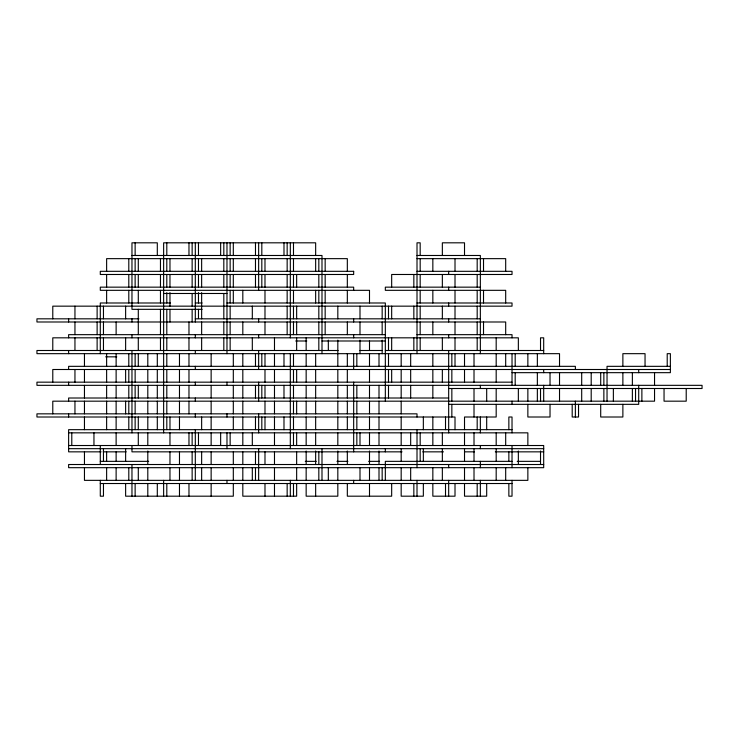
<?xml version="1.0" encoding="UTF-8"?>
<svg xmlns="http://www.w3.org/2000/svg" width="739" height="739" viewBox="0 0 739 739"><rect width="100%" height="100%" fill="white"/><g stroke="black" fill="none" stroke-linecap="round" stroke-linejoin="round"><path stroke-width="1.11" d="M131.967 255.482L321.992 255.482L321.992 353.667M417.008 255.482L480.35 255.482L480.35 353.667M417.008 258.65L505.688 258.65L505.688 271.315M417.008 271.315L512.025 271.315L512.025 274.483L391.67 274.483L391.67 287.157M480.35 287.157L385.333 287.157L385.333 290.325L505.688 290.325L505.688 302.99M163.633 293.485L226.975 293.485M170.423 302.99L100.292 302.99L100.292 353.667M195.308 302.99L202.098 302.99M226.975 302.99L385.333 302.99L385.333 401.175M417.008 302.99L512.025 302.99L512.025 306.158L52.783 306.158L52.783 318.823M202.098 309.327L131.967 309.327L131.967 242.817L157.305 242.817L157.305 255.482M138.932 318.823L36.95 318.823L36.95 321.992L505.688 321.992L505.688 334.665M195.308 318.823L480.35 318.823M385.333 334.665L68.625 334.665L68.625 337.825M417.008 334.665L512.025 334.665L512.025 337.825M295.702 340.993L306.787 340.993M321.992 340.993L385.333 340.993M338.12 350.498L36.95 350.498L36.95 353.667L559.525 353.667L559.525 366.332M359.995 350.498L381.878 350.498M385.333 350.498L543.692 350.498M105.677 356.835L116.762 356.835M670.375 366.332L607.033 366.332L607.033 401.175M670.375 369.5L52.783 369.5L52.783 382.165M512.025 372.668L670.375 372.668L670.375 353.667L667.215 353.667L667.215 366.332M512.025 382.165L36.95 382.165L36.95 385.333L702.05 385.333L702.05 388.502L448.675 388.502M448.675 398.007L68.625 398.007L68.625 401.175M448.675 404.335L638.708 404.335L638.708 385.333M512.025 429.673L68.625 429.673L68.625 451.843L101.086 451.843M68.625 432.842L527.858 432.842L527.858 445.515M68.625 445.515L543.692 445.515L543.692 467.685L68.625 467.685L68.625 464.517L543.692 464.517M68.625 448.675L543.692 448.675M103.174 451.843L126.203 451.843M402.034 451.843L131.967 451.843L131.967 445.515M422.763 451.843L443.492 451.843M464.517 451.843L474.493 451.843M495.324 451.843L543.692 451.843M100.292 461.348L148.668 461.348M305.29 461.348L316.237 461.348M336.966 461.348L347.903 461.348M368.632 461.348L379.578 461.348M512.025 461.348L385.333 461.348L385.333 480.35M517.208 461.348L540.237 461.348M100.292 483.518L512.025 483.518M686.217 388.502L686.217 401.175L664.047 401.175L664.047 388.502M654.542 372.668L654.542 385.333M654.542 388.502L654.542 401.175L52.783 401.175L52.783 413.84M645.045 366.332L645.045 353.667L622.875 353.667L622.875 366.332M641.877 388.502L641.877 401.175M638.708 369.5L638.708 372.668M635.54 388.502L635.54 401.175M632.372 372.668L632.372 385.333M632.372 388.502L632.372 401.175M622.875 372.668L622.875 385.333M622.875 404.335L622.875 417.008L600.705 417.008L600.705 404.335M613.37 388.502L613.37 401.175M603.865 372.668L603.865 385.333M603.865 388.502L603.865 401.175M600.705 372.668L600.705 385.333M591.2 372.668L591.2 385.333M591.2 388.502L591.2 401.175M581.695 372.668L581.695 385.333M581.695 388.502L581.695 401.175M578.535 404.335L578.535 417.008L572.198 417.008L572.198 404.335M575.367 369.5L575.367 366.332L68.625 366.332L68.625 369.5M575.367 401.175L575.367 417.008M559.525 372.668L559.525 385.333M559.525 388.502L559.525 401.175M550.028 372.668L550.028 385.333M550.028 404.335L550.028 417.008L527.858 417.008L527.858 404.335M543.692 353.667L543.692 337.825L540.523 337.825L540.523 350.498M543.692 369.5L543.692 372.668M543.692 385.333L543.692 401.175M540.523 388.502L540.523 401.175M540.523 450.984L540.523 464.517M537.355 353.667L537.355 366.332M537.355 372.668L537.355 385.333M537.355 388.502L537.355 401.175M527.858 353.667L527.858 366.332M527.858 388.502L527.858 401.175M527.858 467.685L527.858 480.35L84.458 480.35L84.458 467.685M518.353 350.498L518.353 337.825L52.783 337.825L52.783 350.498M518.353 388.502L518.353 401.175M518.353 450.984L518.353 464.517M515.185 353.667L515.185 366.332M515.185 372.668L515.185 385.333M512.025 353.667L512.025 385.333M512.025 401.175L512.025 404.335M512.025 432.842L512.025 417.008L508.857 417.008L508.857 429.673M512.025 445.515L512.025 467.685M512.025 480.35L512.025 496.183L508.857 496.183L508.857 483.518M508.857 451.843L508.857 461.062M505.688 353.667L505.688 366.332M505.688 432.842L505.688 445.515M505.688 467.685L505.688 480.35M496.183 337.825L496.183 350.498M496.183 353.667L496.183 366.332M496.183 369.5L496.183 382.165M496.183 388.502L496.183 401.175M496.183 404.335L496.183 417.008L464.517 417.008L464.517 429.673M496.183 432.842L496.183 445.515M496.183 448.675L496.183 461.348M496.183 467.685L496.183 480.35M486.687 388.502L486.687 401.175M486.687 417.008L486.687 429.673M486.687 483.518L486.687 496.183L464.517 496.183L464.517 483.518M483.518 258.65L483.518 271.315M483.518 290.325L483.518 302.99M483.518 321.992L483.518 334.665M480.35 385.333L480.35 388.502M480.35 417.008L480.35 432.842M480.35 445.515L480.35 448.675M480.35 461.348L480.35 467.685M480.35 480.35L480.35 496.183M477.182 258.65L477.182 271.315M477.182 274.483L477.182 287.157M477.182 290.325L477.182 302.99M477.182 306.158L477.182 318.823M477.182 321.992L477.182 334.665M477.182 337.825L477.182 350.498M477.182 417.008L477.182 429.673M477.182 483.518L477.182 496.183M474.013 353.667L474.013 366.332M474.013 369.5L474.013 382.165M474.013 388.502L474.013 401.175M474.013 404.335L474.013 417.008M474.013 432.842L474.013 445.515M474.013 448.675L474.013 461.348M474.013 467.685L474.013 480.35M464.517 255.482L464.517 242.817L442.347 242.817L442.347 255.482M464.517 353.667L464.517 366.332M464.517 369.5L464.517 382.165M464.517 432.842L464.517 445.515M464.517 448.675L464.517 461.348M464.517 467.685L464.517 480.35M455.012 258.65L455.012 271.315M455.012 274.483L455.012 287.157M455.012 290.325L455.012 302.99M455.012 306.158L455.012 318.823M455.012 321.992L455.012 334.665M455.012 337.825L455.012 350.498M455.012 353.667L455.012 366.332M455.012 429.673L455.012 417.008L36.95 417.008L36.95 413.84L417.008 413.84L417.008 417.008M455.012 483.518L455.012 496.183L432.842 496.183L432.842 483.518M451.843 353.667L451.843 366.332M451.843 369.5L451.843 382.165M451.843 388.502L451.843 401.175M451.843 404.335L451.843 417.008M448.675 271.315L448.675 274.483M448.675 287.157L448.675 290.325M448.675 302.99L448.675 306.158M448.675 318.823L448.675 321.992M448.675 334.665L448.675 337.825M448.675 350.498L448.675 432.842M448.675 464.517L448.675 467.685M448.675 480.35L448.675 496.183M445.515 417.008L445.515 429.673M445.515 483.518L445.515 496.183M442.347 274.483L442.347 287.157M442.347 306.158L442.347 318.823M442.347 337.825L442.347 350.498M442.347 369.5L442.347 382.165M442.347 432.842L442.347 445.515M442.347 448.675L442.347 461.348M442.347 467.685L442.347 480.35M432.842 258.65L432.842 271.315M432.842 290.325L432.842 302.99M432.842 321.992L432.842 334.665M432.842 353.667L432.842 366.332M432.842 369.5L432.842 382.165M432.842 385.333L432.842 398.007M432.842 417.008L432.842 429.673M432.842 432.842L432.842 445.515M432.842 467.685L432.842 480.35M423.345 417.008L423.345 429.673M423.345 448.675L423.345 461.348M423.345 483.518L423.345 496.183L401.175 496.183L401.175 483.518M420.177 255.482L420.177 242.817L417.008 242.817L417.008 353.667M420.177 258.65L420.177 271.315M420.177 274.483L420.177 287.157M420.177 290.325L420.177 302.99M420.177 306.158L420.177 318.823M420.177 321.992L420.177 334.665M420.177 337.825L420.177 350.498M420.177 432.842L420.177 445.515M420.177 448.675L420.177 461.348M417.008 429.673L417.008 467.685M417.008 480.35L417.008 496.183M413.84 274.483L413.84 287.157M413.84 306.158L413.84 318.823M413.84 337.825L413.84 350.498M413.84 483.518L413.84 496.183M410.672 353.667L410.672 366.332M410.672 369.5L410.672 382.165M410.672 385.333L410.672 398.007M410.672 432.842L410.672 445.515M410.672 467.685L410.672 480.35M401.175 353.667L401.175 366.332M401.175 369.5L401.175 382.165M401.175 385.333L401.175 398.007M401.175 401.175L401.175 413.84M401.175 417.008L401.175 429.673M401.175 432.842L401.175 445.515M401.175 448.675L401.175 461.348M401.175 467.685L401.175 480.35M391.67 306.158L391.67 318.823M391.67 337.825L391.67 350.498M391.67 369.5L391.67 382.165M391.67 483.518L391.67 496.183L347.33 496.183L347.33 483.518M388.502 306.158L388.502 318.823M388.502 337.825L388.502 350.498M388.502 353.667L388.502 366.332M388.502 369.5L388.502 382.165M388.502 385.333L388.502 398.007M385.333 448.675L385.333 451.843M382.165 306.158L382.165 318.823M382.165 321.992L382.165 334.665M382.165 340.134L382.165 353.667M382.165 467.685L382.165 480.35M379.005 353.667L379.005 366.332M379.005 385.333L379.005 398.007M379.005 401.175L379.005 413.84M379.005 417.008L379.005 429.673M379.005 432.842L379.005 445.515M379.005 450.984L379.005 464.517M379.005 467.685L379.005 480.35M369.5 302.99L369.5 290.325L100.292 290.325L100.292 287.157L353.667 287.157L353.667 290.325M369.5 340.993L369.5 350.212M369.5 353.667L369.5 366.332M369.5 369.5L369.5 382.165M369.5 385.333L369.5 398.007M369.5 401.175L369.5 413.84M369.5 417.008L369.5 429.673M369.5 432.842L369.5 445.515M369.5 450.984L369.5 464.517M369.5 467.685L369.5 480.35M369.5 483.518L369.5 496.183M359.995 306.158L359.995 318.823M359.995 321.992L359.995 334.665M359.995 340.134L359.995 353.667M359.995 432.842L359.995 445.515M359.995 467.685L359.995 480.35M356.835 353.667L356.835 366.332M356.835 385.333L356.835 398.007M356.835 401.175L356.835 413.84M356.835 417.008L356.835 429.673M356.835 432.842L356.835 445.515M353.667 318.823L353.667 321.992M353.667 334.665L353.667 337.825M353.667 353.667L353.667 369.5M353.667 382.165L353.667 451.843M353.667 480.35L353.667 483.518M347.33 271.315L347.33 258.65L106.628 258.65L106.628 271.315M347.33 274.483L347.33 287.157M347.33 290.325L347.33 302.99M347.33 321.992L347.33 334.665M347.33 353.667L347.33 366.332M347.33 369.5L347.33 382.165M347.33 385.333L347.33 398.007M347.33 401.175L347.33 413.84M347.33 417.008L347.33 429.673M347.33 450.984L347.33 464.517M337.825 306.158L337.825 318.823M337.825 340.134L337.825 366.332M337.825 369.5L337.825 382.165M337.825 385.333L337.825 398.007M337.825 401.175L337.825 413.84M337.825 417.008L337.825 429.673M337.825 432.842L337.825 445.515M337.825 450.984L337.825 464.517M337.825 467.685L337.825 480.35M337.825 483.518L337.825 496.183L306.158 496.183L306.158 483.518M328.328 340.134L328.328 350.498M328.328 467.685L328.328 480.35M325.16 258.65L325.16 271.315M325.16 274.483L325.16 287.157M325.16 290.325L325.16 302.99M325.16 306.158L325.16 318.823M325.16 321.992L325.16 334.665M321.992 448.675L321.992 480.35M318.823 258.65L318.823 271.315M318.823 274.483L318.823 287.157M318.823 290.325L318.823 302.99M318.823 306.158L318.823 318.823M318.823 321.992L318.823 334.665M318.823 337.825L318.823 350.498M318.823 451.843L318.823 464.517M318.823 467.685L318.823 480.35M315.655 255.482L315.655 242.817L163.633 242.817L163.633 432.842M315.655 258.65L315.655 271.315M315.655 290.325L315.655 302.99M315.655 353.667L315.655 366.332M315.655 369.5L315.655 382.165M315.655 385.333L315.655 398.007M315.655 401.175L315.655 413.84M315.655 417.008L315.655 429.673M315.655 432.842L315.655 445.515M315.655 450.984L315.655 464.517M315.655 483.518L315.655 496.183M306.158 337.825L306.158 350.498M306.158 353.667L306.158 366.332M306.158 369.5L306.158 382.165M306.158 385.333L306.158 398.007M306.158 401.175L306.158 413.84M306.158 417.008L306.158 429.673M306.158 432.842L306.158 445.515M306.158 450.984L306.158 464.517M306.158 467.685L306.158 480.35M296.653 274.483L296.653 287.157M296.653 306.158L296.653 318.823M296.653 321.992L296.653 334.665M296.653 337.825L296.653 350.498M296.653 369.5L296.653 382.165M296.653 401.175L296.653 413.84M296.653 432.842L296.653 445.515M296.653 451.843L296.653 464.517M296.653 467.685L296.653 480.35M296.653 483.518L296.653 496.183L242.817 496.183L242.817 483.518M293.485 242.817L293.485 255.482M293.485 258.65L293.485 271.315M293.485 274.483L293.485 287.157M293.485 290.325L293.485 302.99M293.485 306.158L293.485 318.823M293.485 321.992L293.485 334.665M293.485 353.667L293.485 366.332M293.485 369.5L293.485 382.165M293.485 385.333L293.485 398.007M293.485 401.175L293.485 413.84M293.485 417.008L293.485 429.673M293.485 432.842L293.485 445.515M293.485 483.518L293.485 496.183M290.325 242.817L290.325 337.825M290.325 353.667L290.325 448.675M290.325 480.35L290.325 496.183M287.157 242.817L287.157 255.482M287.157 258.65L287.157 271.315M287.157 274.483L287.157 287.157M287.157 290.325L287.157 302.99M287.157 306.158L287.157 318.823M287.157 321.992L287.157 334.665M287.157 483.518L287.157 496.183M283.988 242.817L283.988 255.482M283.988 353.667L283.988 366.332M283.988 385.333L283.988 398.007M283.988 417.008L283.988 429.673M274.483 337.825L274.483 350.498M274.483 353.667L274.483 366.332M274.483 369.5L274.483 382.165M274.483 385.333L274.483 398.007M274.483 401.175L274.483 413.84M274.483 417.008L274.483 429.673M274.483 432.842L274.483 445.515M274.483 451.843L274.483 464.517M274.483 467.685L274.483 480.35M274.483 483.518L274.483 496.183M264.987 258.65L264.987 271.315M264.987 274.483L264.987 287.157M264.987 290.325L264.987 302.99M264.987 306.158L264.987 318.823M264.987 321.992L264.987 334.665M264.987 353.667L264.987 366.332M264.987 369.5L264.987 382.165M264.987 385.333L264.987 398.007M264.987 401.175L264.987 413.84M264.987 417.008L264.987 429.673M264.987 451.843L264.987 464.517M264.987 483.518L264.987 496.183M261.818 242.817L261.818 255.482M261.818 258.65L261.818 271.315M261.818 274.483L261.818 287.157M261.818 353.667L261.818 366.332M261.818 385.333L261.818 398.007M261.818 417.008L261.818 429.673M258.65 242.817L258.65 290.325M258.65 318.823L258.65 321.992M258.65 334.665L258.65 337.825M258.65 350.498L258.65 369.5M258.65 382.165L258.65 401.175M258.65 413.84L258.65 432.842M258.65 448.675L258.65 480.35M255.482 242.817L255.482 255.482M255.482 258.65L255.482 271.315M255.482 274.483L255.482 287.157M255.482 353.667L255.482 366.332M255.482 385.333L255.482 398.007M255.482 417.008L255.482 429.673M255.482 451.843L255.482 464.517M255.482 467.685L255.482 480.35M252.313 306.158L252.313 318.823M252.313 337.825L252.313 350.498M252.313 432.842L252.313 445.515M252.313 467.685L252.313 480.35M242.817 290.325L242.817 302.99M242.817 321.992L242.817 334.665M242.817 353.667L242.817 366.332M242.817 369.5L242.817 382.165M242.817 385.333L242.817 398.007M242.817 401.175L242.817 413.84M242.817 417.008L242.817 429.673M242.817 432.842L242.817 445.515M242.817 451.843L242.817 464.517M242.817 467.685L242.817 480.35M233.312 242.817L233.312 255.482M233.312 258.65L233.312 271.315M233.312 274.483L233.312 287.157M233.312 290.325L233.312 302.99M233.312 353.667L233.312 366.332M233.312 369.5L233.312 382.165M233.312 385.333L233.312 398.007M233.312 401.175L233.312 413.84M233.312 417.008L233.312 429.673M233.312 451.843L233.312 464.517M233.312 467.685L233.312 480.35M233.312 483.518L233.312 496.183L125.63 496.183L125.63 483.518M230.143 242.817L230.143 255.482M230.143 258.65L230.143 271.315M230.143 274.483L230.143 287.157M230.143 290.325L230.143 302.99M230.143 306.158L230.143 318.823M230.143 321.992L230.143 334.665M230.143 337.825L230.143 350.498M230.143 432.842L230.143 445.515M226.975 242.817L226.975 353.667M226.975 382.165L226.975 385.333M226.975 413.84L226.975 417.008M226.975 432.842L226.975 448.675M226.975 480.35L226.975 483.518M223.815 242.817L223.815 255.482M223.815 258.65L223.815 271.315M223.815 274.483L223.815 287.157M223.815 293.485L223.815 318.823M223.815 321.992L223.815 334.665M223.815 337.825L223.815 350.498M220.647 242.817L220.647 255.482M220.647 432.842L220.647 445.515M211.142 353.667L211.142 366.332M211.142 369.5L211.142 382.165M211.142 385.333L211.142 398.007M211.142 401.175L211.142 413.84M211.142 417.008L211.142 429.673M211.142 432.842L211.142 445.515M211.142 451.843L211.142 464.517M211.142 467.685L211.142 480.35M211.142 483.518L211.142 496.183M201.645 258.65L201.645 271.315M201.645 274.483L201.645 287.157M201.645 292.626L201.645 318.823M201.645 321.992L201.645 334.665M201.645 337.825L201.645 350.498M201.645 417.008L201.645 429.673M201.645 451.843L201.645 464.517M201.645 467.685L201.645 480.35M198.477 242.817L198.477 255.482M198.477 258.65L198.477 271.315M198.477 274.483L198.477 287.157M198.477 292.626L198.477 302.99M198.477 309.327L198.477 318.537M198.477 432.842L198.477 445.515M195.308 242.817L195.308 321.992M195.308 334.665L195.308 337.825M195.308 350.498L195.308 353.667M195.308 366.332L195.308 369.5M195.308 382.165L195.308 385.333M195.308 398.007L195.308 401.175M195.308 413.84L195.308 417.008M195.308 429.673L195.308 480.35M192.14 242.817L192.14 255.482M192.14 258.65L192.14 271.315M192.14 274.483L192.14 287.157M192.14 293.485L192.14 306.158M192.14 309.327L192.14 321.992M192.14 432.842L192.14 445.515M192.14 451.843L192.14 464.517M192.14 467.685L192.14 480.35M188.972 242.817L188.972 255.482M188.972 321.992L188.972 334.665M188.972 337.825L188.972 350.498M188.972 353.667L188.972 366.332M188.972 369.5L188.972 382.165M188.972 385.333L188.972 398.007M188.972 401.175L188.972 413.84M188.972 432.842L188.972 445.515M188.972 483.518L188.972 496.183M179.475 353.667L179.475 366.332M179.475 369.5L179.475 382.165M179.475 385.333L179.475 398.007M179.475 401.175L179.475 413.84M179.475 417.008L179.475 429.673M179.475 451.843L179.475 464.517M179.475 467.685L179.475 480.35M179.475 483.518L179.475 496.183M169.97 258.65L169.97 271.315M169.97 274.483L169.97 287.157M169.97 292.626L169.97 306.158M169.97 309.327L169.97 321.992M169.97 417.008L169.97 429.673M169.97 432.842L169.97 445.515M169.97 451.843L169.97 464.517M169.97 467.685L169.97 480.35M166.802 242.817L166.802 255.482M166.802 258.65L166.802 271.315M166.802 274.483L166.802 287.157M166.802 292.626L166.802 302.99M166.802 309.327L166.802 334.665M166.802 337.825L166.802 350.498M166.802 353.667L166.802 366.332M166.802 369.5L166.802 382.165M166.802 385.333L166.802 398.007M166.802 401.175L166.802 413.84M166.802 417.008L166.802 429.673M166.802 483.518L166.802 496.183M163.633 480.35L163.633 496.183M160.465 258.65L160.465 271.315M160.465 274.483L160.465 287.157M160.465 290.325L160.465 302.99M160.465 309.327L160.465 334.665M160.465 337.825L160.465 350.498M157.305 353.667L157.305 366.332M157.305 369.5L157.305 382.165M157.305 385.333L157.305 398.007M157.305 401.175L157.305 413.84M157.305 417.008L157.305 429.673M157.305 483.518L157.305 496.183M147.8 353.667L147.8 366.332M147.8 369.5L147.8 382.165M147.8 385.333L147.8 398.007M147.8 401.175L147.8 413.84M147.8 417.008L147.8 429.673M147.8 432.842L147.8 445.515M147.8 450.984L147.8 464.517M147.8 467.685L147.8 480.35M147.8 483.518L147.8 496.183M138.295 258.65L138.295 271.315M138.295 274.483L138.295 287.157M138.295 290.325L138.295 302.99M138.295 309.327L138.295 334.665M138.295 337.825L138.295 350.498M138.295 353.667L138.295 366.332M138.295 385.333L138.295 398.007M138.295 417.008L138.295 429.673M138.295 432.842L138.295 445.515M138.295 467.685L138.295 480.35M135.135 242.817L135.135 255.482M135.135 258.65L135.135 271.315M135.135 274.483L135.135 287.157M135.135 353.667L135.135 366.332M135.135 369.5L135.135 382.165M135.135 385.333L135.135 398.007M135.135 401.175L135.135 413.84M135.135 417.008L135.135 429.673M135.135 483.518L135.135 496.183M131.967 318.823L131.967 321.992M131.967 334.665L131.967 337.825M131.967 350.498L131.967 432.842M131.967 464.517L131.967 496.183M128.798 258.65L128.798 271.315M128.798 274.483L128.798 287.157M128.798 290.325L128.798 302.99M128.798 353.667L128.798 366.332M128.798 369.5L128.798 382.165M128.798 385.333L128.798 398.007M128.798 401.175L128.798 413.84M128.798 417.008L128.798 429.673M128.798 467.685L128.798 480.35M125.63 306.158L125.63 318.823M125.63 337.825L125.63 350.498M125.63 369.5L125.63 382.165M125.63 401.175L125.63 413.84M125.63 448.675L125.63 461.348M116.125 321.992L116.125 334.665M116.125 353.667L116.125 366.332M116.125 369.5L116.125 382.165M116.125 385.333L116.125 398.007M116.125 401.175L116.125 413.84M116.125 417.008L116.125 429.673M116.125 432.842L116.125 445.515M116.125 451.843L116.125 461.062M116.125 467.685L116.125 480.35M106.628 274.483L106.628 287.157M106.628 290.325L106.628 302.99M106.628 353.667L106.628 366.332M106.628 369.5L106.628 382.165M106.628 385.333L106.628 398.007M106.628 401.175L106.628 413.84M106.628 417.008L106.628 429.673M106.628 451.843L106.628 461.062M106.628 467.685L106.628 480.35M103.46 306.158L103.46 318.823M103.46 321.992L103.46 334.665M103.46 337.825L103.46 350.498M103.46 448.675L103.46 461.348M103.46 483.518L103.46 496.183L100.292 496.183L100.292 480.35M100.292 445.515L100.292 464.517M97.123 306.158L97.123 318.823M97.123 321.992L97.123 334.665M97.123 337.825L97.123 350.498M93.955 432.842L93.955 445.515M84.458 353.667L84.458 366.332M84.458 369.5L84.458 382.165M84.458 385.333L84.458 398.007M84.458 401.175L84.458 413.84M84.458 417.008L84.458 429.673M84.458 451.843L84.458 464.517M74.953 306.158L74.953 318.823M74.953 321.992L74.953 334.665M74.953 337.825L74.953 350.498M74.953 369.5L74.953 382.165M74.953 401.175L74.953 413.84M71.785 432.842L71.785 445.515M68.625 318.823L68.625 321.992M68.625 350.498L68.625 353.667M68.625 382.165L68.625 385.333M68.625 413.84L68.625 417.008M353.667 271.315L100.292 271.315L100.292 274.483L353.667 274.483L353.667 271.315"/></g></svg>
